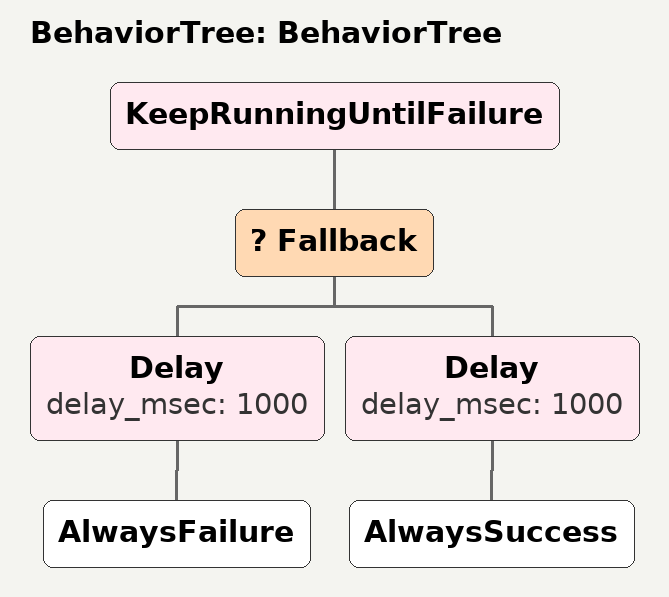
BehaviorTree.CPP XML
<?xml version="1.0"?>
<root main_tree_to_execute="BehaviorTree">
    <BehaviorTree ID="BehaviorTree">
        <KeepRunningUntilFailure>
            <Fallback>
                <Delay delay_msec="1000">
                    <AlwaysFailure/>
                </Delay>
                <Delay delay_msec="1000">
                    <AlwaysSuccess/>
                </Delay>
            </Fallback>
        </KeepRunningUntilFailure>
    </BehaviorTree>
</root>
